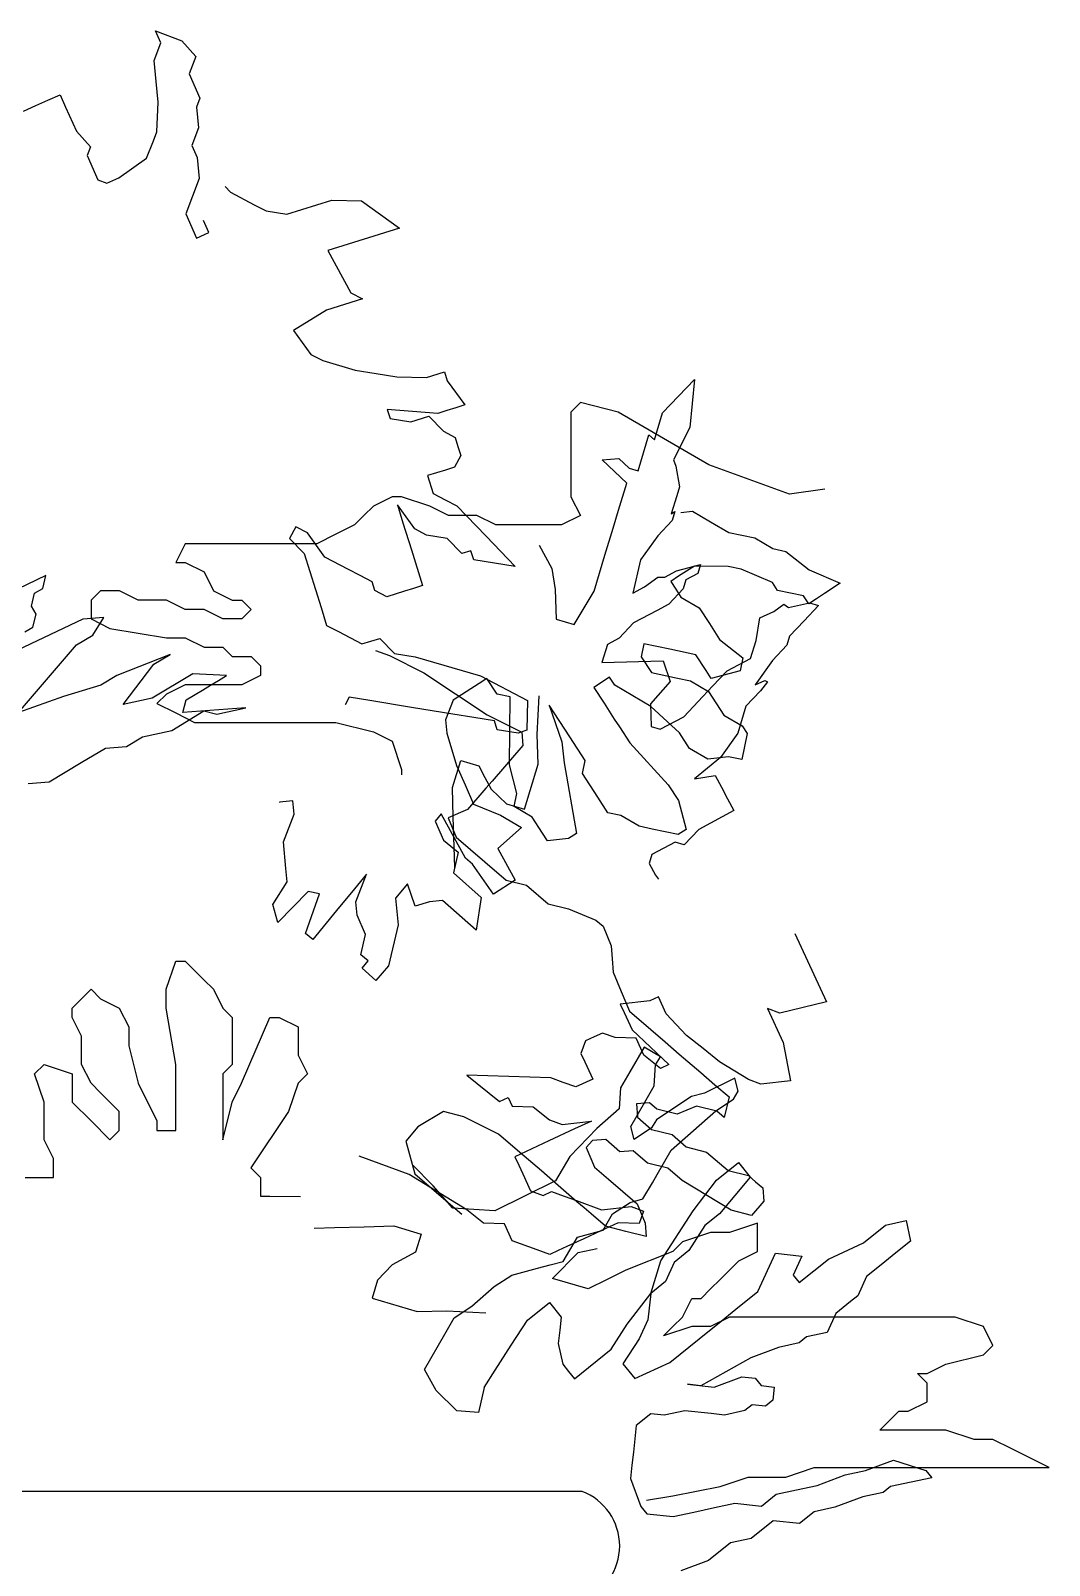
# Model space of a CAD drawing. Header units: millimetres. Extents: x 414.69 to 418.31, y 556.59 to 559.55.
# Drawn here: x 418.0376 to 418.1944, y 558.2412 to 558.4774 of the extents above; entities that cross this region are included whole.
import ezdxf

# ---------------------------------------------------------------- set-up
doc = ezdxf.new("R2010")
doc.units = ezdxf.units.MM

msp = doc.modelspace()

# ---------------------------------------------------------------- linework, layer by layer
at = {"color": 8}
msp.add_line((418.1224721687163, 558.2525316823007), (417.7316737571314, 558.2525316823007), dxfattribs=at)
at = {"color": 104}
for points in [[(418.0364703100896, 558.4650649973289), (418.03834212753, 558.4658967324333), (418.0402139471638, 558.4667284641391), (418.0420857676536, 558.4675601980714), (418.0429184465734, 558.4656887977678), (418.0445838052689, 558.4619459993871), (418.0467687347493, 558.4595547681243), (418.0462491639643, 558.4582032010064), (418.0479145226599, 558.4544604026257), (418.0492667693154, 558.4539405706123), (418.0511385898051, 558.4547723045446), (418.0554017998576, 558.457787335074), (418.0564409405717, 558.4604904670834), (418.0569605113566, 558.4618420342013), (418.0571669722947, 558.4664165642878), (418.056853863304, 558.4696395294828), (418.0565407543133, 558.4728624946779), (418.0575798950274, 558.4755656266872), (418.0567472191568, 558.4774370258185), (418.0608039652218, 558.4758775274338), (418.0629888938463, 558.4734862939445), (418.0619497531322, 558.4707831619352), (418.0636151118279, 558.4670403635545), (418.0630955418987, 558.465688798663), (418.0634086508896, 558.4624658334681), (418.0623695101755, 558.4597627014587), (418.0632021890954, 558.4578913011551), (418.0635152980861, 558.45466833596), (418.0624761573722, 558.4519652039506), (418.0614370166581, 558.4492620719413), (418.0631023723045, 558.4455192747329), (418.0649741927941, 558.4463510086651), (418.0641415130184, 558.4482224067422)], [(418.1158605910698, 558.3982337239008), (418.1177916236717, 558.3946208203047), (418.1183369176259, 558.3914279273849), (418.1184619858096, 558.386848594381), (418.1212334653871, 558.3860085723368), (418.1243001002689, 558.3911343240724), (418.1259809942206, 558.396680087176), (418.1272416637368, 558.4008394063775), (418.1280821107126, 558.4036122879293), (418.1293427811763, 558.4077716102571), (418.1255376847222, 558.4113662271146), (418.1281085165967, 558.4115805857039), (418.1296949029473, 558.4101061943943), (418.1310806438773, 558.4096861830262), (418.1327615368814, 558.4152319430035), (418.1335844490267, 558.4144412036526), (418.1348451194903, 558.4186005259803), (418.1397858172769, 558.4237445613281), (418.1390284434341, 558.416348540522), (418.1365358152328, 558.411353106899), (418.1369012225585, 558.4104082886886), (418.1369012225585, 558.4104082886886), (418.1374465142301, 558.4072153964605), (418.1370262907421, 558.4058289556846), (418.1361858437664, 558.4030560741328), (418.1367486712162, 558.4034268059338), (418.1367486712162, 558.4034268059338), (418.1363284477283, 558.402040365158), (418.134102262105, 558.3996874942823), (418.1314558507112, 558.3959481833225), (418.1302632829119, 558.3908407207599), (418.1302632829119, 558.3908407207599), (418.1320692450472, 558.3918071508597), (418.1341155549831, 558.3933229263159), (418.1341155549831, 558.3933229263159), (418.1351928486785, 558.3933017122608), (418.1369988098662, 558.3942681392341), (418.1406788390842, 558.3952528585069), (418.1402586155963, 558.393866417731), (418.1384526511782, 558.3928999883232), (418.1380324276904, 558.3915135475472), (418.135806242067, 558.3891606766715), (418.1340002776491, 558.3881942472636), (418.1340002776491, 558.3881942472636), (418.1303883510957, 558.386261387756), (418.1281621654725, 558.3839085168803), (418.1263562020019, 558.3829420905988), (418.1255157550262, 558.3801692090469), (418.1255157550262, 558.3801692090469), (418.1349586745574, 558.3804127270058), (418.1359996816404, 558.3772480898651), (418.1330096468733, 558.3737886150877), (418.1331148172494, 558.3702969276668), (418.1345005558968, 558.3698769169906), (418.1381124847329, 558.3718097758064), (418.1403386703562, 558.3741626466821), (418.1425648582619, 558.3765155168659), (418.1447910429376, 558.3788683846151), (418.1484029694911, 558.3808012441228), (418.1492434164669, 558.3835741256747), (418.1498446853637, 558.3870425675883), (418.1519942090883, 558.3880175687714), (418.1535115180554, 558.3891683009513), (418.1535115180554, 558.3891683009513), (418.1542173165697, 558.3886241105052), (418.1574783457629, 558.3893440493335), (418.158864086693, 558.3889240379655), (418.1566378987872, 558.3865711677818), (418.1544117131639, 558.384218296906), (418.1539914896761, 558.3828318561301), (418.1517653017701, 558.3804789859463), (418.1491188936066, 558.3767396774211), (418.1505812499739, 558.3774115799908), (418.1505812499739, 558.3774115799908), (418.1509951254196, 558.3771848371132), (418.1499137795525, 558.3758019028772), (418.1476875939293, 558.3734490320015), (418.1464269234655, 558.3692897096738), (418.1437805120718, 558.365550398714), (418.139748362978, 558.3622311015569), (418.1429400650959, 558.3627775171623), (418.1439055834857, 558.3609710681446), (418.1448710986452, 558.3591646166926), (418.1458366160874, 558.3573581645486), (418.1440306516693, 558.3563917351406), (418.140418725116, 558.3544588756331), (418.1381925394927, 558.3521060047573), (418.1368067985626, 558.3525260161255), (418.1331948720093, 558.3505931566177), (418.132774649469, 558.3492067189682), (418.1337401669111, 558.3474002668243), (418.1342372568281, 558.3467958473843)], [(418.1598350726655, 558.4068444570231), (418.1544187207049, 558.4060677976386), (418.1419914691401, 558.4106120589535), (418.1279890205295, 558.4187265589603), (418.1221941182112, 558.4201745532541), (418.1207453926315, 558.4187265589603), (418.1207453926315, 558.4158305727581), (418.1207453926315, 558.4143825808496), (418.1207453926315, 558.4114865946474), (418.1207453926315, 558.4100386003537), (418.1207453926315, 558.4056946222429), (418.1221941182112, 558.4027986360406), (418.119296667052, 558.401350641747), (418.1163992158929, 558.401350641747), (418.1135017680004, 558.401350641747), (418.1091555912617, 558.401350641747), (418.1062581401027, 558.4027986360406), (418.1019119633639, 558.4027986360406), (418.0990145154715, 558.4042466279491), (418.0946683387327, 558.4056946222429), (418.0932196131532, 558.4056946222429), (418.090322161994, 558.4042466279491), (418.0888734364145, 558.4027986360406), (418.0874247108349, 558.401350641747), (418.0845272596757, 558.3999026498384), (418.0816298117835, 558.3984546555446), (418.0772836350448, 558.3984546555446), (418.0743861838856, 558.3984546555446), (418.0714887327264, 558.3984546555446), (418.0671425592544, 558.3984546555446), (418.0642451080952, 558.3984546555446), (418.0613476569362, 558.3984546555446), (418.0598989313565, 558.3955586693423), (418.0613476569362, 558.3955586693423), (418.0642451080952, 558.3941106774339), (418.0656938336749, 558.3912146912317), (418.068591284834, 558.3897666969378), (418.0700400071469, 558.3897666969378), (418.0714887327264, 558.3883187050294), (418.0700400071469, 558.3868707107357), (418.0671425592544, 558.3868707107357), (418.0642451080952, 558.3883187050294), (418.0613476569362, 558.3883187050294), (418.058450205777, 558.3897666969378), (418.0541040290383, 558.3897666969378), (418.0512065811459, 558.3912146912317), (418.0497578555664, 558.3912146912317), (418.0483091299867, 558.3912146912317), (418.0468604044072, 558.3897666969378), (418.0468604044072, 558.3868707107357), (418.0497578555664, 558.3854227188272), (418.058450205777, 558.3839747245335), (418.0613476569362, 558.3839747245335), (418.0642451080952, 558.3825267326249), (418.0671425592544, 558.3825267326249), (418.068591284834, 558.3810787383312), (418.0714887327264, 558.3810787383312), (418.0729374583061, 558.3796307464228), (418.0729374583061, 558.378182752129), (418.0700400071469, 558.3767347602205), (418.0671425592544, 558.3767347602205), (418.0642451080952, 558.3767347602205), (418.0613476569362, 558.3767347602205), (418.058450205777, 558.3752867659267), (418.0570014801975, 558.373838771633), (418.0598989313565, 558.3723907797246), (418.0627963825157, 558.3709427854308), (418.0656938336749, 558.3709427854308), (418.0671425592544, 558.3709427854309), (418.068591284834, 558.3709427854309), (418.0729374583061, 558.3709427854309), (418.0758349094651, 558.3709427854309), (418.080181086204, 558.3709427854309), (418.0845272596757, 558.3709427854309), (418.090322161994, 558.3694947935223), (418.0932196131532, 558.3680467992285), (418.094668338733, 558.3637028211178), (418.094668338733, 558.3628688891827)], [(418.090626443895, 558.3820076542702), (418.0927793286969, 558.3812688990281), (418.0981154304829, 558.3785849470755), (418.1078428030661, 558.3721197789425), (418.1131789048519, 558.36943582699), (418.1133318966025, 558.367393258312), (418.1114422442455, 558.3651987310159), (418.1104974188452, 558.3641014682717), (418.1086077664881, 558.3619069409756), (418.1076629395316, 558.3608096764239), (418.1048284617742, 558.3575178863834), (418.1018409907098, 558.3562686632135), (418.1030918011677, 558.3532807904096), (418.1052874385823, 558.3513901821574), (418.1074830735213, 558.3494995760368), (418.1107765296433, 558.3466636636584), (418.1139169940145, 558.345870319958), (418.1172104501364, 558.3430344075797), (418.1203509104757, 558.3422410642034), (418.1245891935544, 558.3405024163768), (418.1256870122617, 558.3395571122508), (418.1269378227195, 558.3365692394467), (418.1270908160266, 558.3345266725763), (418.1272438077772, 558.3324841038984), (418.1284946197914, 558.329496232902), (418.1297454277739, 558.3265083622297), (418.1330388838957, 558.3236724498512), (418.1352345213103, 558.321781841599), (418.1374301587247, 558.3198912333468), (418.1407236123712, 558.3170553231), (418.1429192497857, 558.3151647148479), (418.1451148872003, 558.3132741065957), (418.1443230535506, 558.3101342751735), (418.1432252348433, 558.3110795792996), (418.1400847720284, 558.3118729248075), (418.137097300964, 558.3106237016376), (418.1339568365928, 558.311417045338), (418.1328590203611, 558.3123623473325), (418.1308163762534, 558.3122103887143), (418.130969368004, 558.3101678200364), (418.1331650029431, 558.308277213916), (418.1363054673144, 558.3074838702155), (418.1385011047289, 558.3055932619632), (418.141641567544, 558.3047999164553), (418.1449350236659, 558.3019640040769), (418.1480754855615, 558.3011706625082), (418.1491733042689, 558.3002253583821), (418.1502711229761, 558.299280054256), (418.1504241147267, 558.2972374855781), (418.1485344623696, 558.2950429582819), (418.1453939995548, 558.2958363037899), (418.1378622628298, 558.3004108618633), (418.1356666254152, 558.3023014701154), (418.1325261626002, 558.3030948156235), (418.1303305251857, 558.3049854238756), (418.1282878795217, 558.3048334634498), (418.1260922445827, 558.3067240695705), (418.1240496004751, 558.3065721109523), (418.1231047735183, 558.3054748464006), (418.1243555855327, 558.302486975404), (418.1265512204717, 558.3005963692834), (418.1287468578863, 558.2987057610312), (418.1309424953009, 558.296815152779), (418.1321933057588, 558.2938272799751), (418.1323462975092, 558.2917847112972), (418.1292058346944, 558.292578056805), (418.1260653703231, 558.2933714005055), (418.1238697329086, 558.2952620087577), (418.1227719142013, 558.2962073128838), (418.121674095494, 558.2971526170099), (418.1183806418476, 558.2999885272567), (418.116185004433, 558.3018791355088), (418.1128915483112, 558.3047150478872), (418.1095980946648, 558.3075509581339), (418.1042619944353, 558.310234911894), (418.101121530064, 558.3110282555945), (418.0971892335995, 558.3086817696802), (418.0952995812424, 558.3064872423843), (418.0967033850073, 558.3014568027098), (418.0988990224218, 558.2995661944576), (418.1032902947754, 558.2957849800848), (418.1039519827506, 558.2952152171823)], [(418.1028397699309, 558.3486237739133), (418.1027536100801, 558.3517784071502), (418.1026285418963, 558.3563577401542), (418.1025034714298, 558.36093707385), (418.1037641418936, 558.3650963961777), (418.1065356214713, 558.3642563741336), (418.1075011389134, 558.3624499219895), (418.1084666540729, 558.3606434705375), (418.1108179101626, 558.3584170077173), (418.1122036510927, 558.3579969963494), (418.1135893897401, 558.3575769856732), (418.115690506232, 558.3645091864264), (418.1155654380484, 558.3690885194303), (418.11586059107, 558.3750542939019)], [(418.107362337738, 558.2685611678714), (418.1065311175125, 558.2647193241215), (418.1031727649386, 558.2649300957515), (418.100000086573, 558.2680802386245), (418.0981813578794, 558.2713140341356), (418.1013151918186, 558.2767665351589), (418.1027712617004, 558.2792715468794), (418.1054792035625, 558.281048888331), (418.1089151820069, 558.2840787384673), (418.1116231234482, 558.2858560839419), (418.1155829385116, 558.2869057619722), (418.1175628470745, 558.2874306003881), (418.119542753575, 558.2879554400026), (418.1217268567559, 558.2917129547589), (418.1256866718193, 558.2927626327892), (418.127142741701, 558.2952676445095), (418.1298506852047, 558.2970449887855), (418.1318305917052, 558.2975698284), (418.1332866599453, 558.300074837296), (418.1340146948862, 558.3013273431562), (418.1361987997087, 558.3050848607368), (418.1396347781533, 558.3081147108729), (418.143070752894, 558.3111445593835), (418.1457786963977, 558.3129219036595), (418.1465067313385, 558.3141744095196), (418.1459828926575, 558.3161545828242), (418.1412950426534, 558.3138523989337), (418.1393151361527, 558.3133275593191), (418.1366071942907, 558.3115502178675), (418.1338992528492, 558.3097728723928), (418.1331712179084, 558.3085203665327), (418.1304632744049, 558.3067430222566), (418.1299394377859, 558.3087231943624), (418.1321235426086, 558.312480711943), (418.1335796124904, 558.3149857236634), (418.1337838071087, 558.3182184000037), (418.1345118420494, 558.3194709058639), (418.1320080968678, 558.3209262395538), (418.129823993687, 558.3171687247976), (418.1283679238051, 558.3146637130773), (418.1281637275453, 558.3114310339126), (418.1247277491008, 558.3084011837764), (418.1205637394193, 558.3041188294058), (418.1183796345967, 558.3003613118252), (418.1136917825303, 558.2980591291333), (418.109003932526, 558.2957569452427), (418.1057721540453, 558.295959775897), (418.1025403739228, 558.2961626037268), (418.0995127921224, 558.2995981095227), (418.0962979649674, 558.3028817329498)], [(418.107362337738, 558.2685611678714), (418.1090704470556, 558.2712147497787), (418.1115499777561, 558.2750667441084), (418.1140295069619, 558.278918740297), (418.1174164406261, 558.2816423284814), (418.1192312480481, 558.279385514332), (418.1190096746185, 558.2773492435999), (418.118788099694, 558.2753129747264), (418.1194739292279, 558.2721482978491), (418.1203813336863, 558.271019889845), (418.1212887366499, 558.2698914836998), (418.1269336235445, 558.2744307952934), (418.1294131542451, 558.2782827896231), (418.1330216613389, 558.2830426485398), (418.1345937875813, 558.2880230508736), (418.1395528449416, 558.2957270393447), (418.1431613535303, 558.3004868964026), (418.1465482846486, 558.30321048254), (418.1483630920707, 558.3009536683907), (418.1436256081398, 558.2952859506518), (418.1413676523638, 558.2934702251954), (418.1388881231578, 558.2896182290068), (418.1366301673818, 558.2878025035506), (418.1352796171151, 558.284858373996), (418.1330216613389, 558.2830426485398), (418.1325785129849, 558.2789701089341), (418.1312279616672, 558.2760259754738), (418.1287484309664, 558.2721739811441), (418.1305632383886, 558.2699171669947), (418.1359865543991, 558.2724202099034), (418.1405024659514, 558.276051660816), (418.1438893970698, 558.2787752469533), (418.1461473528459, 558.2805909724096), (418.1495342865101, 558.2833145605941), (418.1522353906404, 558.289202825656), (418.1563081512927, 558.2887617349159), (418.154957601026, 558.2858176053616), (418.1558650054844, 558.2846891973575), (418.1603809144908, 558.2883206462229), (418.1658042290067, 558.2908236909905), (418.1691911626708, 558.2935472791748), (418.1723565203596, 558.2942345945798), (418.1730423498935, 558.2910699177024), (418.1707843966633, 558.2892541942933), (418.1685264408871, 558.287438468837), (418.166268485111, 558.2856227433806), (418.1649179322985, 558.2826786117791), (418.1637889544104, 558.2817707490509), (418.1615309986344, 558.2799550235945), (418.1601804498624, 558.2770108921814), (418.1570150896279, 558.2763235747291), (418.1558861117397, 558.275415712001), (418.152720753, 558.2747283926899), (418.1484264148776, 558.2731332125094), (418.1407451471313, 558.2688144443329), (418.1387087647848, 558.2690349896088), (418.1427815279828, 558.2685939009158), (418.1470758661055, 558.2701890810962), (418.1491122469573, 558.2699685376791), (418.1500196514157, 558.2688401296751), (418.1520560297214, 558.2686195842108), (418.1518344588377, 558.2665833155258), (418.1507054809496, 558.2656754527976), (418.1486690986032, 558.2658959980736), (418.1475401207151, 558.2649881353454), (418.1443747619753, 558.2643008160343), (418.142338379629, 558.2645213613101), (418.142338379629, 558.2645213613101), (418.1382656164308, 558.2649624500032), (418.1351002576911, 558.264275130692), (418.1330638778903, 558.2644956780151), (418.1308059221142, 558.2626799525588), (418.1308059221142, 558.2626799525588), (418.13036277376, 558.2586074129532), (418.1301412003304, 558.2565711422209), (418.1299196254059, 558.2545348733474), (418.1315128593984, 558.250241788466), (418.1324202623621, 558.2491133823207), (418.1364930270548, 558.248672291769), (418.1396583857946, 558.2493596110801), (418.1428237460291, 558.2500469285324), (418.1459891022231, 558.2507342457963), (418.1500618654211, 558.2502931571032), (418.1523198211974, 558.2521088825596), (418.1554851814318, 558.2527962000117), (418.1586505401716, 558.2534835193229), (418.1629448757484, 558.2550786974562), (418.1661102344881, 558.2557660167673), (418.1704045726107, 558.2573611969477), (418.1753847387724, 558.2557917021095), (418.1762921432309, 558.2546632941054), (418.1731267829964, 558.2539759766531), (418.1699614242566, 558.2532886573421), (418.1688324463684, 558.2523807946139), (418.1656670861339, 558.2516934771617), (418.161372752052, 558.2500982971696), (418.1582073918175, 558.2494109797174), (418.1559494360414, 558.2475952542609), (418.1518766728433, 558.2480363429539), (418.1484897417248, 558.2453127568167), (418.1453243829852, 558.2446254375055), (418.1419374493208, 558.241901849321), (418.1376431111983, 558.2403066691406)], [(418.0811815578509, 558.2930747806191), (418.0843361910877, 558.2931609404701), (418.0889155240916, 558.2932860086537), (418.0934948577874, 558.2934110791201), (418.0976541801151, 558.2921504086564), (418.096814158071, 558.2893789290788), (418.0950077059269, 558.2884134116367), (418.0932012544749, 558.2874478964771), (418.0909747916547, 558.2850966403875), (418.0905547802868, 558.2837108994573), (418.0901347696106, 558.2823251608099), (418.0970669703637, 558.280224044318), (418.1016463033677, 558.2803491125017), (418.1076120778395, 558.2800539594801)]]:
    msp.add_lwpolyline(points, dxfattribs=at)
at = {"color": 103}
for points in [[(418.0674872144098, 558.4534412278992), (418.0683447535503, 558.4525513234393), (418.071974386402, 558.450651922306), (418.0737892031837, 558.449702220601), (418.0769867334744, 558.4491848378653), (418.0839003201688, 558.4513464262035), (418.0884805716282, 558.4512613598339), (418.0943571168747, 558.4470302389246), (418.0832953812819, 558.4435716985585), (418.0868385936997, 558.437093926193), (418.0886534104814, 558.436144224488), (418.0831225411259, 558.4344149538175), (418.0780237743314, 558.4313036647493), (418.0780237743314, 558.4313036647493), (418.0807027885752, 558.4275899288523), (418.082517602239, 558.4266402261725), (418.0875299524295, 558.4251731427069), (418.0907274858382, 558.424655760946), (418.0939250199589, 558.4241383769087), (418.0985052707066, 558.4240533128157), (418.1012707022664, 558.4249179471759), (418.1017028017093, 558.4235359278034), (418.1043818159532, 558.4198221919064), (418.1029990986143, 558.4193898742387), (418.1016163812753, 558.4189575565713), (418.1002336670546, 558.4185252398784), (418.0924558821862, 558.4191276880089), (418.0928879816291, 558.4177456686363), (418.096085515038, 558.4172282868756), (418.0988509497157, 558.4180929222107), (418.1010978652284, 558.4157612034098), (418.1029126788922, 558.41481150073), (418.1033447776233, 558.413429483634), (418.1037768770661, 558.4120474642614), (418.1028262615763, 558.4102331304726), (418.1014435442374, 558.4098008128051), (418.0986781095597, 558.4089361774697), (418.0995423077336, 558.4061721410012), (418.1013571245155, 558.4052224392963), (418.1031719405853, 558.4042727398679), (418.107665768493, 558.3996093012911), (418.1121595995187, 558.3949458636891), (418.1057645351071, 558.3959806304621), (418.1053324363761, 558.3973626475581), (418.1039497190372, 558.3969303298904), (418.1017028035244, 558.3992620486914), (418.0985052694039, 558.3997794327288), (418.096690453334, 558.4007291321572), (418.0940114383782, 558.4044428703306), (418.0948756365522, 558.4016788338621), (418.0961719341691, 558.397532778021), (418.0979003305168, 558.3920047050838), (418.096517613178, 558.3915723874161), (418.0951348958391, 558.3911400697485), (418.0923694642794, 558.390275435388), (418.0905546474977, 558.3912251370931), (418.0901225487667, 558.3926071541891), (418.0883077319849, 558.3935568558941), (418.086492915915, 558.3945065553224), (418.0828632830633, 558.3964059564557), (418.0801842681076, 558.4001196946292), (418.0783694520378, 558.4010693940577), (418.07741883343, 558.3992550592941), (418.0796657489426, 558.3969233404931), (418.0805299471166, 558.3941593040245), (418.0813941452906, 558.3913952675559), (418.0822583434647, 558.3886312310874), (418.0826904429074, 558.3872492117147), (418.0831225416385, 558.3858671946188), (418.0849373584202, 558.3849174929138), (418.0885669912719, 558.3830180917805), (418.0913324259495, 558.3838827271156), (418.0935793414624, 558.3815510083148), (418.0967768724649, 558.3810336233025), (418.1068015728461, 558.3780994563712), (418.1140608385494, 558.3743006541044), (418.1139744181155, 558.3697222828723), (418.1125917007768, 558.3692899652046), (418.1093941673679, 558.3698073469654), (418.1089620679251, 558.3711893663381), (418.1057645345163, 558.3717067480987), (418.1025670003957, 558.372224132136), (418.0993694669869, 558.3727415138968), (418.0961719359842, 558.3732588989091), (418.0897768684549, 558.3742936647071), (418.0865793350461, 558.3748110464678), (418.0859627577273, 558.3736342561385)], [(418.1376394208745, 558.4032547194956), (418.1394470597396, 558.403459880352), (418.1422401488469, 558.4018215290075), (418.1450332379541, 558.400183177663), (418.1470370878294, 558.3997588205534), (418.1490409364048, 558.3993344654435), (418.1518340255119, 558.3976961140992), (418.1538378726484, 558.3972717552089), (418.1574202009873, 558.3944194096298), (418.16221713997, 558.3923567011757), (418.1597879212831, 558.3907774229259), (418.1585733119396, 558.389987783801), (418.1573587053349, 558.3891981464566), (418.1565694661032, 558.3904121406913), (418.1545656162277, 558.390836497801), (418.1525617663523, 558.3912608549107), (418.1517725271206, 558.3924748491454), (418.1469755881379, 558.3945375575995), (418.1449717395626, 558.3949619127094), (418.1397494317685, 558.395020985804), (418.1373202130814, 558.3934417075541), (418.1361056064769, 558.3926520702098), (418.1368948457086, 558.391438075975), (418.1376840862406, 558.3902240797405), (418.1404771726088, 558.3885857266154), (418.1420556523725, 558.3861577361461), (418.1436341321361, 558.3837297456768), (418.1472164617752, 558.3808773980978), (418.1467910916635, 558.378873764738), (418.1423580271401, 558.3777188433787), (418.1415687866083, 558.3789328396133), (418.1399903068445, 558.3813608300826), (418.1359826083939, 558.3822095423021), (418.1319749099432, 558.3830582545216), (418.1315495398314, 558.381054621162), (418.133128019595, 558.3786266306926), (418.1371357193459, 558.3777779164734), (418.1391395679212, 558.3773535613635), (418.1419326570285, 558.375715210019), (418.1443003773239, 558.3720732233152), (418.1470934664312, 558.3704348719708), (418.1478827056629, 558.369220877736), (418.1474573368514, 558.3672172423766), (418.1470319667396, 558.3652136090168), (418.1450281181643, 558.3656379641267), (418.1418096589454, 558.3652726821114), (418.1390165698383, 558.3669110334558), (418.1374380900745, 558.3693390239251), (418.1330665212038, 558.3734053657389), (418.1274803457283, 558.3766820702084), (418.1266911051964, 558.3778960664429), (418.1242618865092, 558.3763167881931), (418.125840366273, 558.3738887977238), (418.1274188473368, 558.3714608052546), (418.1282080865685, 558.3702468110199), (418.1297865663323, 558.3678188205505), (418.1357366149668, 558.3613244882674), (418.1373150947304, 558.3588964977981), (418.1384682056827, 558.3544648719693), (418.1372535963391, 558.3536752328445), (418.1332458978884, 558.3545239450639), (418.1312420480131, 558.3549483021736), (418.1284489589058, 558.356586653518), (418.1264451103305, 558.3570110086279), (418.1248666305669, 558.3594389990972), (418.1224989102712, 558.363080985801), (418.1229242803829, 558.3650846191607), (418.1205565600875, 558.3687266058646), (418.11739960056, 558.3735825868032), (418.119341950744, 558.3679369667398), (418.1197058211641, 558.3647193371454), (418.1215866756954, 558.3538524539088), (418.1203720663519, 558.3530628147839), (418.1171536071329, 558.3526975327686), (418.1163643679012, 558.3539115270033), (418.1147858881375, 558.3563395174726), (418.1119927990304, 558.3579778688171), (418.112418167842, 558.3599815041766), (418.1112650568898, 558.3644131300053), (418.1113880549727, 558.374855657913), (418.1093842063975, 558.3752800130229), (418.1078057266338, 558.3777080034921), (418.1065911172903, 558.3769183643673), (418.1026065772988, 558.3743674644971)], [(418.0366630411247, 558.3848701283453), (418.0379054793106, 558.3856152143533), (418.0384032088184, 558.3876021093453), (418.0376584989139, 558.3888439203747), (418.0381562284217, 558.3908308153666), (418.0393986666076, 558.3915759013747), (418.0398963948887, 558.3935627984123), (418.0398963948887, 558.3935627984123), (418.0254848689692, 558.3866086629868)], [(418.037149468517, 558.361524101868), (418.0403790547931, 558.3617724628548), (418.0428639311647, 558.3632626348711), (418.0453488075361, 558.3647528068873), (418.0490761192917, 558.3669880632316), (418.0523057043412, 558.367236426264), (418.0547905807126, 558.3687265982803), (418.0592626051745, 558.3697200452754), (418.0642323551157, 558.3727003876277), (418.0662195019794, 558.3722036646519), (418.0706915264411, 558.373197111647), (418.0610027688397, 558.3724520266408), (418.0615004983478, 558.3744389216328), (418.0639853747192, 558.375929093649), (418.0652278129049, 558.3766741796571), (418.0664702510907, 558.3774192656651), (418.0677126892765, 558.3781643516734), (418.0624959561368, 558.3784127136622), (418.0562837680097, 558.3746872853017), (418.0518117435478, 558.3736938383067), (418.0565345130925, 558.3799028866804), (418.059019389464, 558.3813930586966), (418.0508200544734, 558.3781643533117), (418.0483351781019, 558.3766741812956), (418.0426207154543, 558.3749356482924), (418.0356638186494, 558.3724520289157), (418.0446116310326, 558.3828832323513), (418.047096507404, 558.3843734043676), (418.0488366750977, 558.3871053853677), (418.0456070888215, 558.3868570243809), (418.0324380010879, 558.3806479749635)], [(418.0367072608867, 558.3008978479323), (418.0396047120458, 558.3008978479323), (418.0410534343584, 558.3008978479323), (418.0410534343584, 558.3023458398408), (418.0410534343584, 558.3037938341345), (418.0396047120458, 558.3066898203367), (418.0396047120458, 558.309585806539), (418.0396047120458, 558.3124817927412), (418.0381559864662, 558.3168257732372), (418.0396047120458, 558.3182737651457), (418.0439508855177, 558.3168257732372), (418.0439508855177, 558.3153777789435), (418.0439508855177, 558.3124817927412), (418.0468483366768, 558.3095858065391), (418.0497457878361, 558.3066898203367), (418.0511945134156, 558.3081378122453), (418.0511945134156, 558.3110337984475), (418.0482970622564, 558.313929787035), (418.0468483366768, 558.3153777789435), (418.0453996110972, 558.3182737651457), (418.0453996110972, 558.3226177456418), (418.0439508855177, 558.3255137318439), (418.0439508855177, 558.3269617237524), (418.0453996110972, 558.3284097180461), (418.0468483366768, 558.3298577099546), (418.0482970622564, 558.3284097180461), (418.0511945134156, 558.3269617237524), (418.0526432389951, 558.3240657375502), (418.0526432389951, 558.321169751348), (418.0540919645747, 558.3153777789435), (418.056989412467, 558.3095858065391), (418.056989412467, 558.3081378122453), (418.0598868636263, 558.3081378122453), (418.0598868636263, 558.3110337984475), (418.0598868636263, 558.313929787035), (418.0598868636263, 558.3153777789435), (418.0598868636263, 558.3182737651457), (418.0584381380468, 558.3269617237524), (418.0584381380468, 558.3298577099547), (418.0598868636263, 558.3342016904506), (418.0613355892058, 558.3342016904506), (418.064233040365, 558.3313057042484), (418.0656817659445, 558.3298577099547), (418.0671304915242, 558.3269617237524), (418.0685792171037, 558.3255137318439), (418.0685792171037, 558.3226177456418), (418.0685792171037, 558.3182737651457), (418.0671304915242, 558.3168257732373), (418.0671304915242, 558.3124817927412), (418.0671304915242, 558.3066898203367), (418.0685792171037, 558.3124817927412), (418.0700279426833, 558.3153777789436), (418.0743741161551, 558.3255137318439), (418.0758228417347, 558.3255137318439), (418.078720292894, 558.3240657375502), (418.078720292894, 558.3226177456418), (418.078720292894, 558.3197217594394), (418.0801690184735, 558.3168257732373), (418.078720292894, 558.3153777789436), (418.0772715673144, 558.3110337984475), (418.071476664996, 558.3023458398408), (418.0729253905757, 558.3008978479323), (418.0729253905757, 558.2980018617301), (418.0743741161551, 558.2980018617301), (418.0791051362609, 558.2979687278804)], [(418.1323830610455, 558.2511828398921), (418.1364543470245, 558.2518610441765), (418.1436979749225, 558.2533090384702), (418.1480441483944, 558.2547570303788), (418.1538390507127, 558.2547570303788), (418.1581852274516, 558.2562050246725), (418.1639801265029, 558.2562050246725), (418.1784673790319, 558.2562050246726), (418.1828135557706, 558.2562050246726), (418.188608458089, 558.2562050246726), (418.1944033571403, 558.2562050246726), (418.1915059059812, 558.257653016581), (418.188608458089, 558.2591010108747), (418.1857110069296, 558.2605490027833), (418.1828135557706, 558.2605490027833), (418.1784673790319, 558.261996997077), (418.1755699278727, 558.261996997077), (418.1726724799803, 558.261996997077), (418.1683263032417, 558.261996997077), (418.1712237544008, 558.2648929832792), (418.1726724799803, 558.2648929832792), (418.1755699278727, 558.266340977573), (418.1755699278727, 558.2677889694814), (418.1755699278727, 558.2692369637753), (418.17412120556, 558.2706849556837), (418.1755699278727, 558.2706849556837), (418.1784673790319, 558.2721329499774), (418.1842622813501, 558.2735809418859), (418.1842622813501, 558.2735809418859), (418.1857110069296, 558.2750289361796), (418.1842622813501, 558.277924922382), (418.1799161046115, 558.2793729142904), (418.1755699278727, 558.2793729142904), (418.1726724799803, 558.2793729142904), (418.1683263032417, 558.2793729142904), (418.1654288520824, 558.2793729142904), (418.1610826753437, 558.2793729142904), (418.1567365018718, 558.2793729142903), (418.1523903251331, 558.2793729142903), (418.1494928739739, 558.2793729142903), (418.1451466972352, 558.2793729142903), (418.1422492493429, 558.2779249223819), (418.1393517981837, 558.2779249223819), (418.135005621445, 558.2764769280881), (418.1364543470245, 558.2779249223819), (418.1379030726042, 558.2793729142903), (418.1393517981837, 558.2822689004926), (418.1408005237632, 558.2822689004926), (418.1422492493429, 558.2837168947864), (418.1436979749225, 558.2851648866948), (418.1451466972352, 558.2866128809885), (418.1465954228148, 558.2880608728971), (418.1494928739739, 558.2895088671908), (418.1494928739739, 558.2909568590993), (418.1494928739739, 558.2938528453016), (418.1451466972352, 558.292404853393), (418.1422492493429, 558.292404853393), (418.1379030726042, 558.2909568590993), (418.1364543470245, 558.2895088671908), (418.1292107223935, 558.2866128809885), (418.1263132712344, 558.2851648866948), (418.1234158200751, 558.2837168947864), (418.1178812602736, 558.2853029761079), (418.1218318760519, 558.2893479024627), (418.1247598370414, 558.2899507571459)]]:
    msp.add_lwpolyline(points, dxfattribs=at)
at = {"color": 126}
for points in [[(418.1026065772988, 558.3743674644971), (418.1014360847772, 558.3713443517181), (418.1016290337585, 558.3693051718573), (418.1031310535777, 558.364303179775), (418.1044401218987, 558.3613403696363), (418.105749188699, 558.3583775576601), (418.1098940955209, 558.3566749455841), (418.1131289165204, 558.3547774868653), (418.1094834366056, 558.3515283075951), (418.1121606991057, 558.3466471384845), (418.108819781908, 558.3444751488265), (418.1055978329332, 558.3491052855705), (418.1044817201478, 558.3500289135205), (418.1007474697245, 558.3568781656683), (418.0998243059206, 558.3557626137574), (418.1011333742414, 558.3527998036186), (418.1033656048456, 558.3509525435531), (418.1026353940607, 558.3477978115365), (418.1068944675551, 558.3439735537485), (418.1061376966283, 558.3389810309953), (418.1009820169548, 558.3435275296915), (418.0989427418863, 558.3433356075683), (418.0967582006836, 558.3426344104962), (418.0955943959799, 558.3461064976664), (418.0937480698929, 558.3438753956823), (418.0939410213911, 558.3418362137387), (418.0941339744098, 558.3397970336327), (418.0926735503231, 558.3334875716819), (418.0906906844184, 558.3311889227814), (418.0885949961485, 558.3331037276806), (418.0895181584317, 558.3342192777537), (418.0884020431296, 558.3351429077865), (418.0891322539147, 558.3382976398034), (418.0878231871144, 558.3412604517796), (418.0876302340954, 558.3432996318854), (418.0892836086845, 558.3475699158131), (418.0874372825973, 558.345338813829), (418.0846677927062, 558.3419921599342), (418.0809751405319, 558.3375299559659), (418.0798590252298, 558.3384535859986), (418.0820071153681, 558.3445458395939), (418.0802665454693, 558.3449144416697), (418.0756153754478, 558.340140423522), (418.0748333814863, 558.3428824226925), (418.0770479411271, 558.3464183879744), (418.0768549881083, 558.3484575680803), (418.0764690835912, 558.3525359301298), (418.07812245818, 558.3568062140575), (418.0779295051613, 558.3588453941634), (418.0758902275759, 558.358653474123), (418.0758803068854, 558.3586106137312)], [(418.1552208757096, 558.3384402321409), (418.1600941864725, 558.3279247988165), (418.1529161987479, 558.3261949487412), (418.1509932686909, 558.3269005217533), (418.1534299247592, 558.321642803609), (418.1545528134138, 558.3157762319048), (418.1545528134138, 558.3157762319048), (418.150002355605, 558.3152640938746), (418.1480794269216, 558.3159696639226), (418.1436244049546, 558.3186952404856), (418.1410923130446, 558.3207152440366), (418.1385602189704, 558.3227352465847), (418.1354189630433, 558.3260696796716), (418.1342006363828, 558.3286985357797), (418.1328868703428, 558.3280896792558), (418.1283364125341, 558.3275775412255), (418.1289455765511, 558.3262631116895), (418.1295547405683, 558.3249486821534), (418.1301639032116, 558.3236342555814), (418.1358372532129, 558.3182798199463), (418.1345234871729, 558.3176709634223), (418.1319913952628, 558.3196909669732), (418.1307730672287, 558.3223198260454), (418.1275363732958, 558.3224165435363), (418.1256134446123, 558.3231221135842), (418.1242996807365, 558.3225132580632), (418.1229859146964, 558.3219044015391), (418.1222813134641, 558.319981119446), (418.1228904774812, 558.31866668991), (418.1241088055152, 558.3160378308378), (418.1214812755995, 558.3148201187926), (418.1195583455425, 558.3155256918046), (418.1176354176495, 558.3162312658196), (418.1111620311573, 558.3164246978374), (418.1046886432915, 558.3166181328193), (418.109752827902, 558.3125781296842), (418.1110665917779, 558.3131869852053), (418.111675755795, 558.3118725556692), (418.1149124497279, 558.3117758381784), (418.1174445438021, 558.3097558356303), (418.1193674716949, 558.3090502616153), (418.1239179316678, 558.3095624006485), (418.1212904017519, 558.3083446886033), (418.1173491057962, 558.3065181200341), (418.1120940459645, 558.3040826959439), (418.1127032099815, 558.3027682664078), (418.1133123739986, 558.3014538368718), (418.1145307006592, 558.2988249807637), (418.1164536307163, 558.2981194077518), (418.1177673945921, 558.2987282632728), (418.1196903246492, 558.2980226902608), (418.121613252542, 558.297317116246), (418.1254591104921, 558.295905969219), (418.1300095704649, 558.296418108252), (418.1319324983579, 558.2957125342372), (418.1312278984992, 558.29378924918), (418.1279912045663, 558.2938859666709), (418.1253636746503, 558.2926682546257), (418.1227361447345, 558.2914505425806), (418.1201086148188, 558.2902328305354), (418.1187948487786, 558.2896239740114), (418.1174810849029, 558.2890151184903), (418.1155581548459, 558.2897206915023), (418.1117122968958, 558.2911318385293), (418.1104939688618, 558.2937606976013), (418.1072572749287, 558.2938574150922), (418.1047251822282, 558.2958774146763), (418.0958151382941, 558.3013285678021), (418.0881234223941, 558.3041508618561)]]:
    msp.add_lwpolyline(points, dxfattribs=at)
at = {"color": 8}
msp.add_arc((418.1192876790911, 558.244157430624), 0.00895930049275555, 290.8203850287179, 69.17961497128215, dxfattribs=at)

doc.saveas('drawing.dxf')
